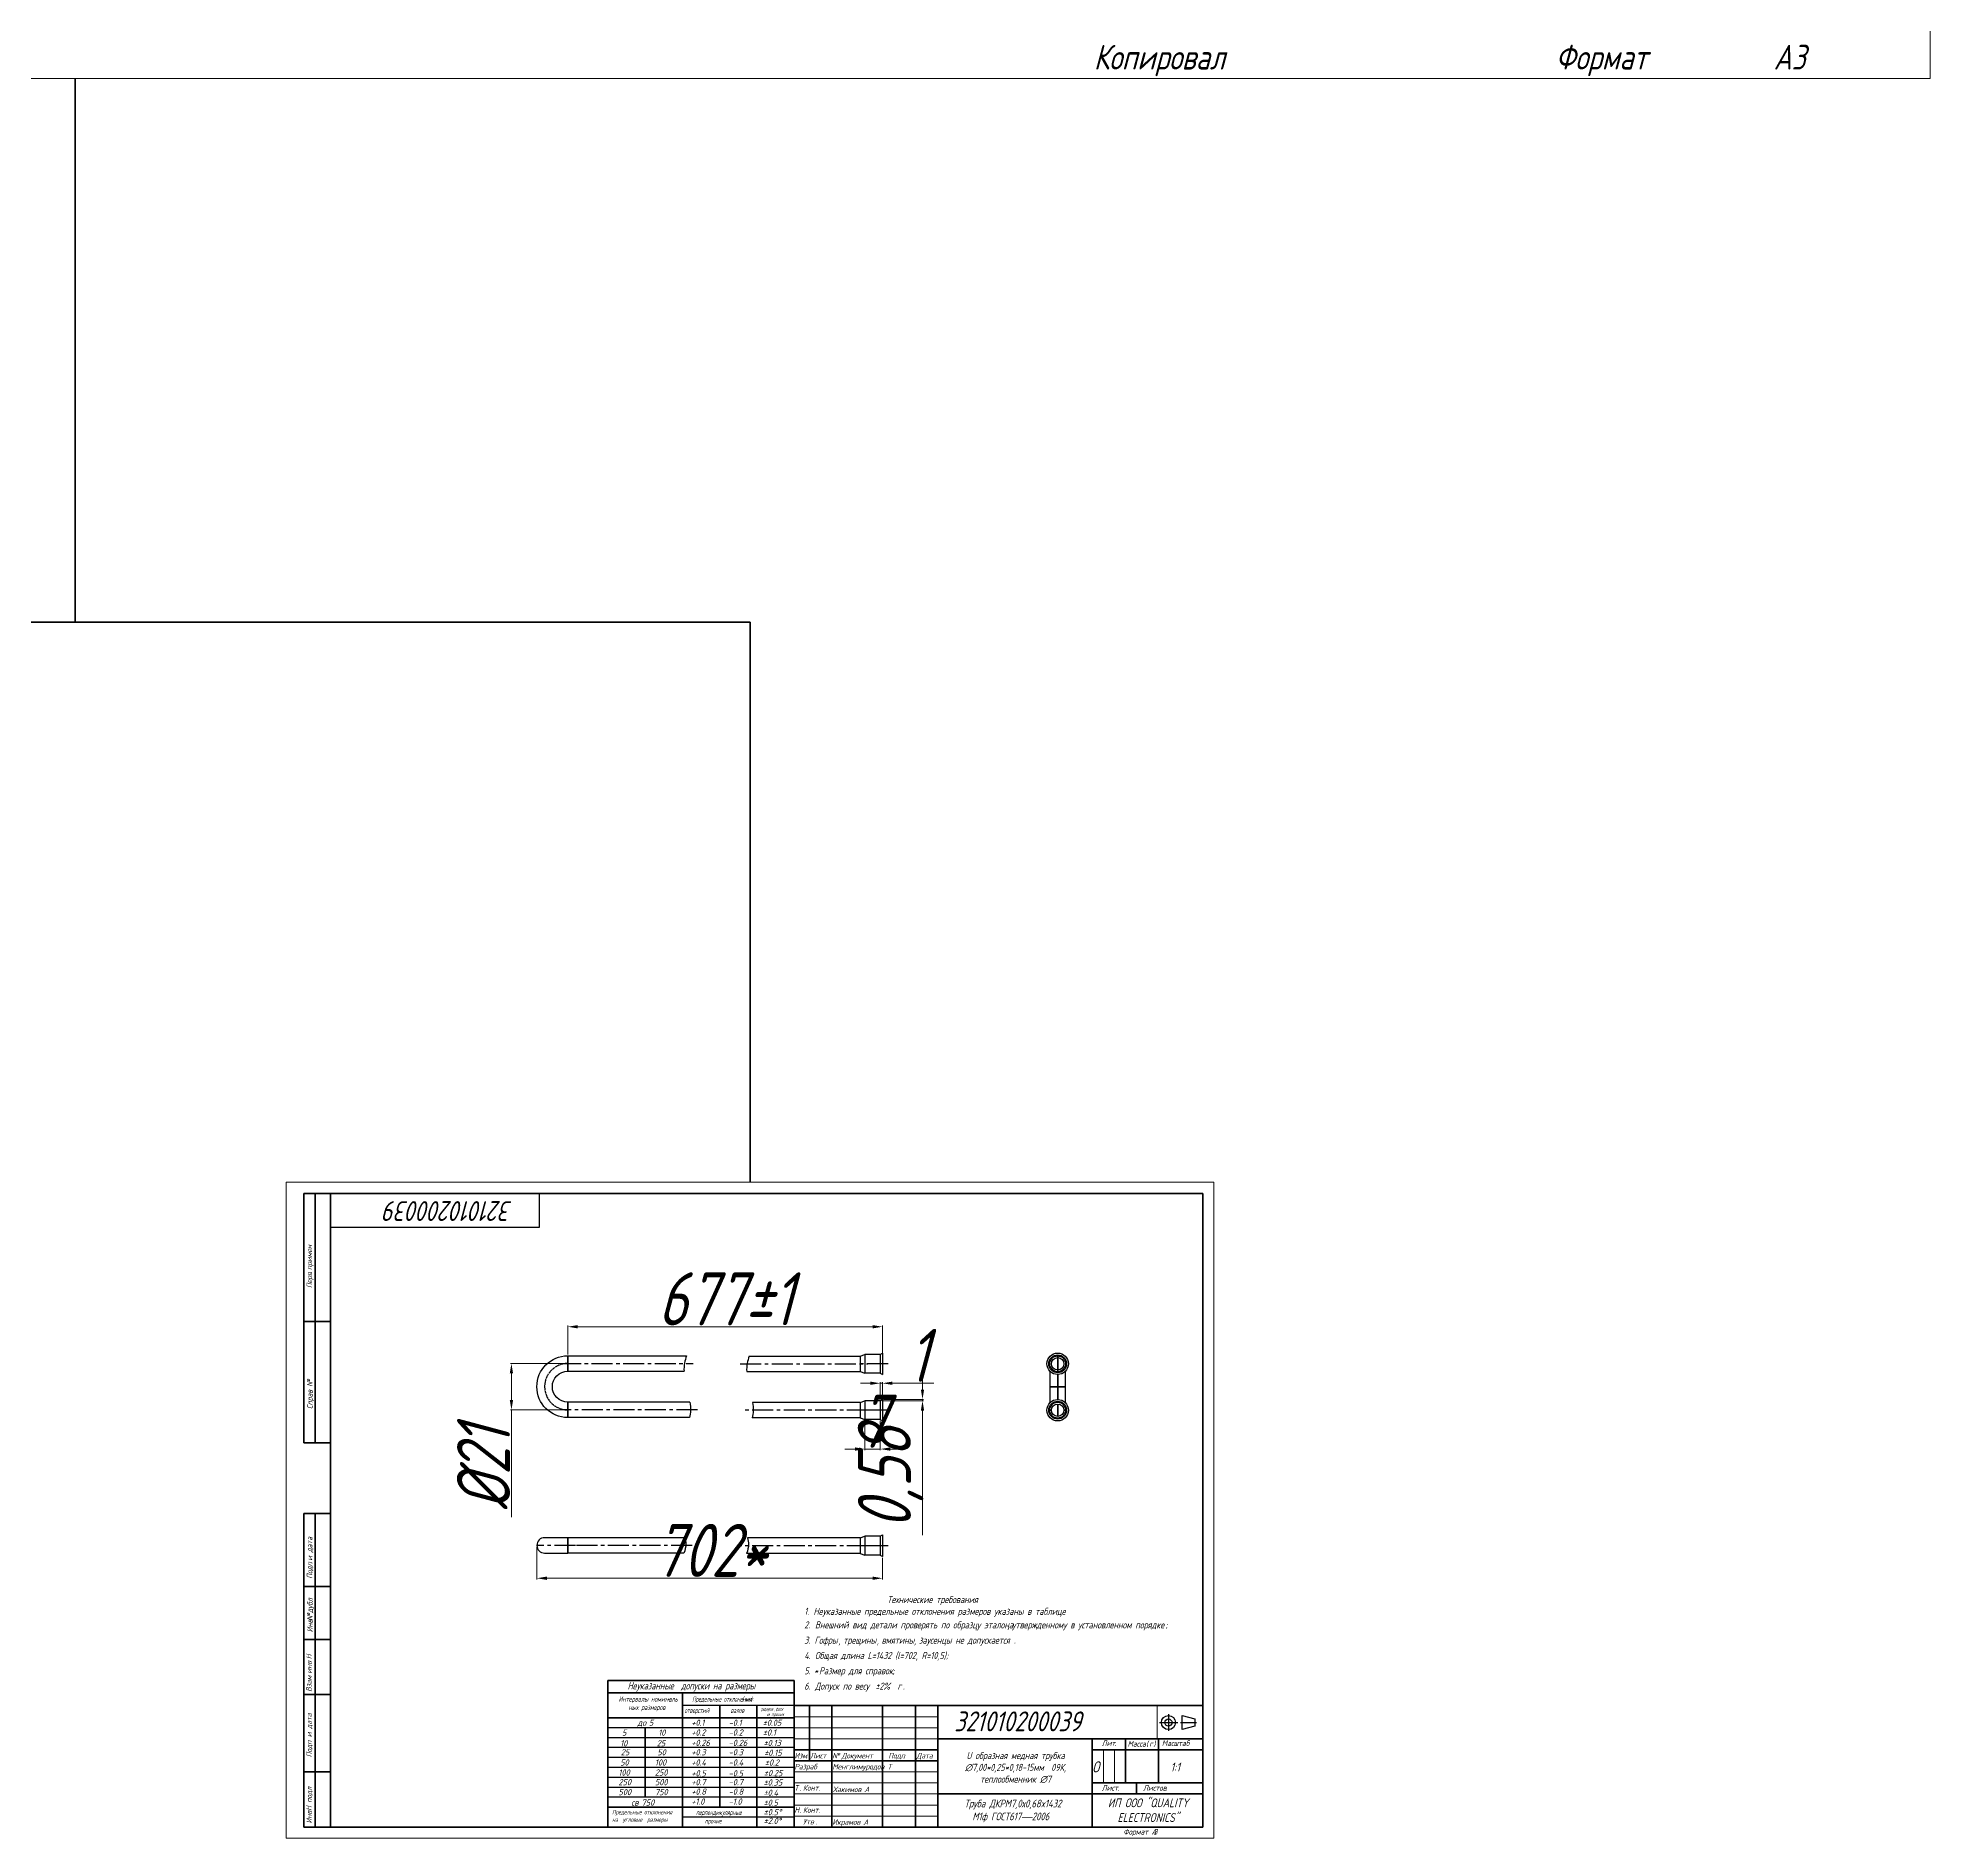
# Model space of a CAD drawing. Header units: millimetres. Extents: x 937859 to 970574, y 987894 to 996517.
# Drawn here: x 962468 to 963325, y 989513 to 990328 of the extents above; entities that cross this region are included whole.
import ezdxf

# ---------------------------------------------------------------- set-up
doc = ezdxf.new("R2010")
doc.units = ezdxf.units.MM
doc.header["$LTSCALE"] = 0.5
for name, pattern in [('CENTER2', [28.575, 19.05, -3.175, 3.175, -3.175]), ('K5LT_BASIC', [0]), ('K5LT_THIN', [0]), ('осевая', [50.8, 31.75, -6.35, 6.35, -6.35])]:
    doc.linetypes.add(name, pattern=pattern)
doc.layers.add('DIMENSION', color=1, linetype='Continuous')
doc.layers.add('Text', color=7, linetype='Continuous')
doc.layers.add('MD_Видимые', color=7, linetype='Continuous', lineweight=25)
doc.layers.add('MD_Видимые тонкие', color=7, linetype='Continuous', lineweight=35)
doc.styles.add('A2', font='GOST_A.TTF', dxfattribs={"width": 0.955, "oblique": 15, "height": 12})
doc.styles.get("Standard").update_dxf_attribs({"font": 'GOST_A.TTF', "oblique": 15})
doc.dimstyles.new('ISO-25', dxfattribs={"dimtxt": 12, "dimasz": 4.5, "dimexe": 0.5, "dimexo": 0.625, "dimtad": 1, "dimtxsty": 'A2', "dimcen": 2.5, "dimadec": 0, "dimazin": 0, "dimtfac": 1, "dimtmove": 0, "dimatfit": 3, "dimfxl": 1, "dimlwd": 9, "dimlwe": 9, "dimarcsym": 0})

# ---------------------------------------------------------------- blocks, each defined once
blk = doc.blocks.new('*D38')
at = {"color": 0, "lineweight": 9, "transparency": 16777216}
for p, q in [((962707.48, 989727.54), (962682.08, 989727.54)), ((962682.58, 989723.04), (962682.58, 989711.04)), ((962707.48, 989706.54), (962682.08, 989706.54)), ((962682.58, 989706.54), (962682.58, 989657.89))]:
    blk.add_line(p, q, dxfattribs=at)
at = {"color": 0, "transparency": 16777216}
for points in [[(962681.83, 989723.04), (962683.33, 989723.04), (962682.58, 989727.54)], [(962681.83, 989711.04), (962683.33, 989711.04), (962682.58, 989706.54)]]:
    blk.add_solid(points, dxfattribs=at)
at = {"layer": 'Defpoints', "color": 0, "transparency": 16777216}
for p in [(962708.11, 989727.54), (962682.58, 989706.54), (962708.11, 989706.54)]:
    blk.add_point(p, dxfattribs=at)
at = {"color": 0, "lineweight": 5, "transparency": 16777216, "insert": (962669.95, 989679.97), "char_height": 12, "attachment_point": 5, "rotation": 90, "style": 'A2'}
blk.add_mtext('{\\H2x;%%C21}', dxfattribs=at)
blk = doc.blocks.new('*D39')
at = {"color": 0, "lineweight": 9, "transparency": 16777216}
for p, q in [((962708.11, 989731.67), (962708.11, 989744.69)), ((962712.61, 989744.19), (962846.13, 989744.19)), ((962850.63, 989732.32), (962850.63, 989744.69))]:
    blk.add_line(p, q, dxfattribs=at)
at = {"color": 0, "transparency": 16777216}
for points in [[(962712.61, 989744.94), (962712.61, 989743.44), (962708.11, 989744.19)], [(962846.13, 989744.94), (962846.13, 989743.44), (962850.63, 989744.19)]]:
    blk.add_solid(points, dxfattribs=at)
at = {"layer": 'Defpoints', "color": 0, "transparency": 16777216}
for p in [(962850.63, 989744.19), (962708.11, 989731.04), (962850.63, 989731.69)]:
    blk.add_point(p, dxfattribs=at)
at = {"color": 0, "lineweight": 5, "transparency": 16777216, "insert": (962779.37, 989756.83), "char_height": 12, "attachment_point": 5, "style": 'A2'}
blk.add_mtext('{\\H2x;677%%P1}', dxfattribs=at)
blk = doc.blocks.new('*D40')
at = {"color": 0, "lineweight": 9, "transparency": 16777216}
for p, q in [((962694.11, 989644.54), (962694.11, 989629.79)), ((962850.63, 989639.56), (962850.63, 989629.79)), ((962698.61, 989630.29), (962846.13, 989630.29))]:
    blk.add_line(p, q, dxfattribs=at)
at = {"color": 0, "transparency": 16777216}
for points in [[(962698.61, 989631.04), (962698.61, 989629.54), (962694.11, 989630.29)], [(962846.13, 989631.04), (962846.13, 989629.54), (962850.63, 989630.29)]]:
    blk.add_solid(points, dxfattribs=at)
at = {"layer": 'Defpoints', "color": 0, "transparency": 16777216}
for p in [(962694.11, 989645.17), (962850.63, 989640.18), (962850.63, 989630.29)]:
    blk.add_point(p, dxfattribs=at)
at = {"color": 0, "lineweight": 5, "transparency": 16777216, "insert": (962772.68, 989642.92), "char_height": 12, "attachment_point": 5, "style": 'A2'}
blk.add_mtext('{\\H2x;702*}', dxfattribs=at)
blk = doc.blocks.new('*D41')
at = {"color": 0, "lineweight": 9, "transparency": 16777216}
for p, q in [((962842.63, 989701.51), (962842.63, 989688.3)), ((962849.63, 989701.51), (962849.63, 989688.3)), ((962838.13, 989688.8), (962833.63, 989688.8)), ((962849.63, 989688.8), (962842.63, 989688.8)), ((962854.13, 989688.8), (962858.63, 989688.8))]:
    blk.add_line(p, q, dxfattribs=at)
at = {"color": 0, "transparency": 16777216}
for points in [[(962838.13, 989689.55), (962838.13, 989688.05), (962842.63, 989688.8)], [(962854.13, 989689.55), (962854.13, 989688.05), (962849.63, 989688.8)]]:
    blk.add_solid(points, dxfattribs=at)
at = {"layer": 'Defpoints', "color": 0, "transparency": 16777216}
for p in [(962842.63, 989702.13), (962849.63, 989702.13), (962842.63, 989688.8)]:
    blk.add_point(p, dxfattribs=at)
at = {"color": 0, "lineweight": 5, "transparency": 16777216, "insert": (962846.13, 989701.44), "char_height": 12, "attachment_point": 5, "style": 'A2'}
blk.add_mtext('{\\H2x;7}', dxfattribs=at)
blk = doc.blocks.new('*U88')
at = {"color": 0, "linetype": 'CENTER2', "transparency": 16777216}
blk.add_line((-30.11, 0), (30.11, 0), dxfattribs=at)
blk = doc.blocks.new('*U89')
at = {"color": 0, "linetype": 'CENTER2', "transparency": 16777216}
blk.add_line((-28.9, 0), (28.9, 0), dxfattribs=at)
blk = doc.blocks.new('*U90')
at = {"color": 0, "linetype": 'CENTER2', "transparency": 16777216}
blk.add_line((31.12, 0), (-31.12, 0), dxfattribs=at)
blk = doc.blocks.new('*U91')
at = {"color": 0, "linetype": 'CENTER2', "transparency": 16777216}
blk.add_line((27.89, 0), (-27.89, 0), dxfattribs=at)
blk = doc.blocks.new('*U92')
at = {"color": 0, "linetype": 'CENTER2', "transparency": 16777216}
blk.add_line((7, 0), (-7, 0), dxfattribs=at)
blk = doc.blocks.new('*U93')
at = {"color": 0, "linetype": 'CENTER2', "transparency": 16777216}
blk.add_line((7, 0), (-7, 0), dxfattribs=at)
blk = doc.blocks.new('*U94')
at = {"color": 0, "linetype": 'CENTER2', "transparency": 16777216}
blk.add_line((29.89, 0), (-29.89, 0), dxfattribs=at)
blk = doc.blocks.new('*U95')
at = {"color": 0, "linetype": 'CENTER2', "transparency": 16777216}
blk.add_line((8.75, 0), (-8.75, 0), dxfattribs=at)
blk = doc.blocks.new('*U96')
at = {"color": 0, "linetype": 'CENTER2', "transparency": 16777216}
blk.add_line((29.11, 0), (-29.11, 0), dxfattribs=at)
blk = doc.blocks.new('*U97')
at = {"color": 0, "linetype": 'CENTER2', "transparency": 16777216}
blk.add_line((7, 0), (-7, 0), dxfattribs=at)
blk = doc.blocks.new('*D98')
at = {"color": 0, "lineweight": 9, "transparency": 16777216}
for p, q in [((962845.13, 989718.6), (962840.63, 989718.6)), ((962849.63, 989711.3), (962849.63, 989719.1)), ((962849.63, 989718.6), (962850.63, 989718.6)), ((962850.63, 989711.88), (962850.63, 989719.1)), ((962855.13, 989718.6), (962873.85, 989718.6))]:
    blk.add_line(p, q, dxfattribs=at)
at = {"color": 0, "transparency": 16777216}
for points in [[(962845.13, 989719.35), (962845.13, 989717.85), (962849.63, 989718.6)], [(962855.13, 989719.35), (962855.13, 989717.85), (962850.63, 989718.6)]]:
    blk.add_solid(points, dxfattribs=at)
at = {"layer": 'Defpoints', "color": 0, "transparency": 16777216}
for p in [(962850.63, 989718.6), (962849.63, 989710.68), (962850.63, 989711.26)]:
    blk.add_point(p, dxfattribs=at)
at = {"color": 0, "lineweight": 5, "transparency": 16777216, "insert": (962866.74, 989731.24), "char_height": 12, "attachment_point": 5, "style": 'A2'}
blk.add_mtext('{\\H2x;1}', dxfattribs=at)
blk = doc.blocks.new('*D99')
at = {"color": 0, "lineweight": 9, "transparency": 16777216}
for p, q in [((962868.74, 989715.76), (962868.74, 989720.26)), ((962850.26, 989710.68), (962869.24, 989710.68)), ((962851.26, 989711.26), (962869.24, 989711.26)), ((962868.74, 989711.26), (962868.74, 989710.68)), ((962868.74, 989706.18), (962868.74, 989649.76))]:
    blk.add_line(p, q, dxfattribs=at)
at = {"color": 0, "transparency": 16777216}
for points in [[(962867.99, 989715.76), (962869.49, 989715.76), (962868.74, 989711.26)], [(962867.99, 989706.18), (962869.49, 989706.18), (962868.74, 989710.68)]]:
    blk.add_solid(points, dxfattribs=at)
at = {"layer": 'Defpoints', "color": 0, "transparency": 16777216}
for p in [(962849.63, 989710.68), (962850.63, 989711.26), (962868.74, 989710.68)]:
    blk.add_point(p, dxfattribs=at)
at = {"color": 0, "lineweight": 5, "transparency": 16777216, "insert": (962854.3, 989675.72), "char_height": 12, "attachment_point": 5, "rotation": 90, "style": 'A2'}
blk.add_mtext('{\\H2x;0,58}', dxfattribs=at)

msp = doc.modelspace()

# ---------------------------------------------------------------- linework, layer by layer
at = {"color": 0, "linetype": 'K5LT_THIN', "lineweight": 18}
for p, q in [((963325.079, 991497.536), (963325.079, 990309.536)), ((963325.079, 990309.536), (961645.079, 990309.536))]:
    msp.add_line(p, q, dxfattribs=at)
at = {"color": 1, "lineweight": 90}
for p, q in [((962485.079, 990309.536), (962485.079, 990063.234)), ((962485.079, 990063.234), (962057.871, 990063.234)), ((962790.636, 990063.234), (962485.079, 990063.234)), ((962790.636, 989809.596), (962790.636, 990063.234))]:
    msp.add_line(p, q, dxfattribs=at)
at = {"lineweight": 5}
for p, q in [((962580.636, 989809.596), (963000.636, 989809.596)), ((962580.636, 989512.596), (962580.636, 989809.596)), ((963000.636, 989809.596), (963000.636, 989512.596)), ((962810.636, 989567.596), (962875.636, 989567.596)), ((962974.949, 989557.596), (962974.949, 989572.596)), ((962810.636, 989562.596), (962875.636, 989562.596)), ((962810.636, 989557.596), (962875.636, 989557.596)), ((962950.636, 989537.596), (962950.636, 989552.596)), ((962955.636, 989537.596), (962955.636, 989552.596)), ((962955.636, 989537.596), (962955.636, 989552.596)), ((962810.636, 989542.596), (962875.636, 989542.596)), ((962810.636, 989537.596), (962875.636, 989537.596)), ((962810.636, 989532.596), (962875.636, 989532.596)), ((962810.636, 989527.596), (962875.636, 989527.596)), ((962810.636, 989522.596), (962875.636, 989522.596)), ((963000.636, 989512.596), (962580.636, 989512.596))]:
    msp.add_line(p, q, dxfattribs=at)
at = {"lineweight": 50}
for p, q in [((962588.636, 989804.596), (962600.636, 989804.596)), ((962588.636, 989691.596), (962588.636, 989804.596)), ((962593.636, 989804.596), (962600.636, 989804.596)), ((962593.636, 989691.596), (962593.636, 989804.596)), ((962600.636, 989804.596), (962995.636, 989804.596)), ((962600.636, 989517.596), (962600.636, 989804.596)), ((962600.636, 989804.596), (962600.636, 989691.596)), ((962600.636, 989804.596), (962600.636, 989691.596)), ((962995.636, 989804.596), (962995.636, 989517.596)), ((962600.636, 989746.596), (962588.636, 989746.596)), ((962600.636, 989691.596), (962588.636, 989691.596)), ((962600.636, 989691.596), (962593.636, 989691.596)), ((962588.636, 989659.596), (962600.636, 989659.596)), ((962588.636, 989602.596), (962588.636, 989659.596)), ((962593.636, 989659.596), (962600.636, 989659.596)), ((962593.636, 989602.596), (962593.636, 989659.596)), ((962600.636, 989659.596), (962600.636, 989602.596)), ((962600.636, 989659.596), (962600.636, 989602.596)), ((962588.636, 989626.596), (962600.636, 989626.596)), ((962588.636, 989602.596), (962588.636, 989626.596)), ((962600.636, 989626.596), (962600.636, 989602.596)), ((962588.636, 989602.596), (962600.636, 989602.596)), ((962588.636, 989517.596), (962588.636, 989602.596)), ((962600.636, 989602.596), (962588.636, 989602.596)), ((962600.636, 989602.596), (962588.636, 989602.596)), ((962593.636, 989602.596), (962593.636, 989517.596)), ((962600.636, 989602.596), (962593.636, 989602.596)), ((962600.636, 989602.596), (962600.636, 989517.596)), ((962588.636, 989577.596), (962600.636, 989577.596)), ((962588.636, 989542.596), (962588.636, 989577.596)), ((962600.636, 989577.596), (962600.636, 989542.596)), ((962810.636, 989572.596), (962995.636, 989572.596)), ((962810.636, 989517.596), (962810.636, 989572.596)), ((962810.636, 989572.596), (962875.636, 989572.596)), ((962817.636, 989572.596), (962817.636, 989547.596)), ((962827.636, 989572.596), (962827.636, 989517.596)), ((962850.636, 989572.596), (962850.636, 989517.596)), ((962865.636, 989572.596), (962865.636, 989517.596)), ((962875.636, 989572.596), (962875.636, 989517.596)), ((962995.636, 989572.596), (962995.636, 989517.596)), ((962810.636, 989552.596), (962875.636, 989552.596)), ((962875.636, 989557.596), (962995.636, 989557.596)), ((962945.636, 989557.596), (962945.636, 989517.596)), ((962945.636, 989552.596), (962995.636, 989552.596)), ((962960.636, 989537.596), (962960.636, 989557.596)), ((962960.636, 989537.596), (962960.636, 989557.596)), ((962975.636, 989537.596), (962975.636, 989557.596)), ((962975.636, 989537.596), (962975.636, 989557.596)), ((962600.636, 989542.596), (962588.636, 989542.596)), ((962810.636, 989547.596), (962875.636, 989547.596)), ((962875.636, 989532.596), (962995.636, 989532.596)), ((962945.636, 989537.596), (962995.636, 989537.596)), ((962965.636, 989532.596), (962965.636, 989537.596)), ((962600.636, 989517.596), (962588.636, 989517.596)), ((962995.636, 989517.596), (962600.636, 989517.596)), ((962726.261, 989517.596), (962799.386, 989517.596)), ((962995.636, 989517.596), (962810.636, 989517.596))]:
    msp.add_line(p, q, dxfattribs=at)
for p, q in [((962600.636, 989804.596), (962695.135, 989804.596)), ((962600.636, 989789.194), (962600.636, 989804.596)), ((962695.135, 989804.596), (962695.135, 989789.194)), ((962695.135, 989789.194), (962600.636, 989789.194)), ((962810.636, 989572.721), (962760.011, 989572.721)), ((962980.127, 989568.76), (962980.127, 989561.216)), ((962995.636, 989572.596), (962995.636, 989517.596)), ((962810.636, 989562.596), (962726.261, 989562.596)), ((962810.636, 989558.096), (962726.261, 989558.096)), ((962976.033, 989564.951), (962984.408, 989564.951)), ((962985.644, 989564.951), (962992.784, 989564.951)), ((962810.636, 989553.596), (962726.261, 989553.596)), ((962810.636, 989549.096), (962726.261, 989549.096)), ((962810.636, 989544.596), (962726.261, 989544.596)), ((962810.636, 989540.096), (962726.261, 989540.096)), ((962810.636, 989535.596), (962726.261, 989535.596)), ((962810.636, 989531.096), (962726.261, 989531.096)), ((962810.636, 989522.096), (962760.011, 989522.096)), ((962810.636, 989522.096), (962760.011, 989522.096))]:
    msp.add_line(p, q)
at = {"lineweight": 40}
for p, q in [((962726.261, 989583.971), (962726.261, 989517.596)), ((962810.636, 989583.971), (962726.261, 989583.971)), ((962810.636, 989583.971), (962810.636, 989517.596)), ((962810.636, 989578.346), (962726.261, 989578.346)), ((962760.011, 989578.346), (962760.011, 989517.596)), ((962810.636, 989567.096), (962726.261, 989567.096)), ((962776.886, 989572.721), (962776.886, 989526.596)), ((962793.761, 989572.721), (962793.761, 989517.596)), ((962743.136, 989562.596), (962743.136, 989531.096)), ((962810.636, 989526.596), (962726.261, 989526.596)), ((962810.636, 989517.596), (962726.261, 989517.596))]:
    msp.add_line(p, q, dxfattribs=at)
at = {"linetype": 'K5LT_BASIC', "lineweight": 40}
msp.add_line((962810.636, 989517.596), (962810.636, 989579.471), dxfattribs=at)
at = {"lineweight": 30}
for p, q in [((962986.297, 989568.146), (962992.035, 989566.568)), ((962986.297, 989564.951), (962986.297, 989568.146)), ((962986.297, 989561.755), (962986.297, 989564.951)), ((962992.035, 989563.333), (962986.297, 989561.755)), ((962992.035, 989566.568), (962992.035, 989564.951)), ((962992.035, 989564.951), (962992.035, 989563.333))]:
    msp.add_line(p, q, dxfattribs=at)
for radius in [3.196, 1.618]:
    msp.add_circle((962980.127, 989564.951), radius, dxfattribs=at)
at = {"linetype": 'осевая', "ltscale": 0.052}
msp.add_arc((962708.109, 989717.043), 10.5, 90, 270, dxfattribs=at)
for points, knots in [([(962761.91, 989731.043), (962761.482, 989729.936), (962760.773, 989727.636), (962760.679, 989725.272), (962760.742, 989724.043)], [4.7978728, 4.7978728, 4.7978728, 4.7978728, 8.3577718, 12.1345916, 12.1345916, 12.1345916, 12.1345916]), ([(962790.292, 989730.907), (962789.864, 989729.799), (962789.155, 989727.499), (962789.061, 989725.136), (962789.124, 989723.907)], [4.7978728, 4.7978728, 4.7978728, 4.7978728, 8.3577718, 12.1345916, 12.1345916, 12.1345916, 12.1345916]), ([(962763.406, 989710.043), (962763.584, 989708.77), (962763.761, 989706.423), (962763.476, 989704.104), (962763.284, 989703.043)], [26.1684758, 26.1684758, 26.1684758, 26.1684758, 29.9771569, 33.2095998, 33.2095998, 33.2095998, 33.2095998]), ([(962791.789, 989709.907), (962791.967, 989708.633), (962792.144, 989706.286), (962791.858, 989703.967), (962791.666, 989702.907)], [26.1684758, 26.1684758, 26.1684758, 26.1684758, 29.9771569, 33.2095998, 33.2095998, 33.2095998, 33.2095998]), ([(962761.092, 989648.668), (962761.344, 989647.703), (962761.792, 989645.341), (962761.217, 989643.03), (962760.698, 989641.668)], [88.6813643, 88.6813643, 88.6813643, 88.6813643, 91.6424397, 95.9596126, 95.9596126, 95.9596126, 95.9596126]), ([(962789.474, 989648.531), (962789.726, 989647.566), (962790.174, 989645.204), (962789.599, 989642.893), (962789.081, 989641.531)], [88.6813643, 88.6813643, 88.6813643, 88.6813643, 91.6424397, 95.9596126, 95.9596126, 95.9596126, 95.9596126])]:
    msp.add_open_spline(points, degree=3, knots=knots)
at = {"layer": 'MD_Видимые', "extrusion": (0, 0, -1)}
for p, q in [((962708.109, 989731.043), (962761.91, 989731.043)), ((962790.292, 989730.907), (962840.507, 989730.907)), ((962840.507, 989730.907), (962842.63, 989731.679)), ((962840.507, 989730.907), (962840.507, 989723.907)), ((962842.63, 989731.679), (962842.63, 989723.134)), ((962849.63, 989731.679), (962842.63, 989731.679)), ((962849.63, 989731.679), (962850.63, 989732.257)), ((962849.63, 989731.679), (962849.63, 989723.134)), ((962850.63, 989732.257), (962850.63, 989722.557)), ((962708.109, 989724.043), (962760.742, 989724.043)), ((962789.124, 989723.907), (962840.507, 989723.907)), ((962840.507, 989723.907), (962842.63, 989723.134)), ((962849.63, 989723.134), (962842.63, 989723.134)), ((962849.63, 989723.134), (962850.63, 989722.557)), ((962763.406, 989710.043), (962708.109, 989710.043)), ((962840.507, 989709.907), (962791.789, 989709.907)), ((962840.507, 989709.907), (962842.63, 989710.679)), ((962840.507, 989709.907), (962840.507, 989706.407)), ((962840.507, 989706.407), (962840.507, 989702.907)), ((962842.63, 989710.679), (962842.63, 989706.407)), ((962849.63, 989710.679), (962842.63, 989710.679)), ((962842.63, 989706.407), (962842.63, 989702.134)), ((962849.63, 989710.679), (962850.63, 989711.257)), ((962849.63, 989710.679), (962849.63, 989706.407)), ((962849.63, 989706.407), (962849.63, 989702.134)), ((962850.63, 989711.257), (962850.63, 989706.407)), ((962850.63, 989706.407), (962850.63, 989701.557)), ((962763.284, 989703.043), (962708.109, 989703.043)), ((962840.507, 989702.907), (962791.666, 989702.907)), ((962840.507, 989702.907), (962842.63, 989702.134)), ((962849.63, 989702.134), (962842.63, 989702.134)), ((962849.63, 989702.134), (962850.63, 989701.557))]:
    msp.add_line(p, q, dxfattribs=at)
at = {"layer": 'MD_Видимые', "extrusion": (1, -1.83697e-16, -2.96644e-13)}
for p, q in [((962926.454, 989724.049), (962926.454, 989716.907)), ((962933.454, 989716.907), (962933.454, 989724.049)), ((962926.454, 989716.907), (962926.454, 989709.764)), ((962933.454, 989709.764), (962933.454, 989716.907))]:
    msp.add_line(p, q, dxfattribs=at)
at = {"layer": 'MD_Видимые', "extrusion": (-4.05742e-16, -1, -2.96676e-13)}
for p, q in [((962708.109, 989648.668), (962697.609, 989648.668)), ((962761.092, 989648.668), (962708.109, 989648.668)), ((962840.507, 989648.531), (962789.474, 989648.531)), ((962840.507, 989648.531), (962842.63, 989649.304)), ((962840.507, 989648.531), (962840.507, 989641.531)), ((962849.63, 989649.304), (962842.63, 989649.304)), ((962842.63, 989649.304), (962842.63, 989640.759)), ((962849.63, 989649.304), (962850.63, 989649.881)), ((962849.63, 989649.304), (962849.63, 989640.759)), ((962850.63, 989649.881), (962850.63, 989640.181)), ((962697.609, 989641.668), (962708.109, 989641.668)), ((962760.698, 989641.668), (962708.109, 989641.668)), ((962840.507, 989641.531), (962789.081, 989641.531)), ((962840.507, 989641.531), (962842.63, 989640.759)), ((962849.63, 989640.759), (962842.63, 989640.759)), ((962849.63, 989640.759), (962850.63, 989640.181))]:
    msp.add_line(p, q, dxfattribs=at)
at = {"layer": 'MD_Видимые', "extrusion": (0, 0, -1)}
for radius, start, end in [(14, 0, 90), (7, 0, 90), (14, 270, 0), (7, 270, 0)]:
    msp.add_arc((-962708.109, 989717.043), radius, start, end, dxfattribs=at)
at = {"layer": 'MD_Видимые', "extrusion": (5.04646e-29, -1.22465e-16, -1)}
for centre, radius, start, end in [((-962929.954, 989727.407), 4.85, 270, 90), ((-962929.954, 989727.407), 4.03, 270, 90), ((-962929.954, 989727.407), 3.563, 270, 90), ((-962929.954, 989727.407), 2.79, 270, 90), ((-962929.954, 989727.407), 4.85, 90, 270), ((-962929.954, 989727.407), 4.03, 90, 270), ((-962929.954, 989727.407), 3.563, 90, 270), ((-962929.954, 989727.407), 2.79, 90, 270), ((-962929.954, 989706.407), 4.85, 0, 180), ((-962929.954, 989706.407), 4.85, 180, 0), ((-962929.954, 989706.407), 4.03, 0, 180), ((-962929.954, 989706.407), 4.03, 180, 0), ((-962929.954, 989706.407), 3.563, 0, 180), ((-962929.954, 989706.407), 3.563, 180, 0), ((-962929.954, 989706.407), 2.79, 0, 180), ((-962929.954, 989706.407), 2.79, 180, 0)]:
    msp.add_arc(centre, radius, start, end, dxfattribs=at)
at = {"layer": 'MD_Видимые'}
for start, end in [(90, 180), (180, 270)]:
    msp.add_arc((962697.609, 989645.168), 3.5, start, end, dxfattribs=at)
at = {"layer": 'MD_Видимые тонкие', "extrusion": (0, 0, -1)}
for p, q in [((962708.109, 989731.043), (962708.109, 989724.043)), ((962708.109, 989706.543), (962708.109, 989710.043)), ((962708.109, 989703.043), (962708.109, 989706.543))]:
    msp.add_line(p, q, dxfattribs=at)
at = {"layer": 'MD_Видимые тонкие', "extrusion": (1, -1.83697e-16, -2.96644e-13)}
for p, q in [((962929.954, 989730.969), (962929.954, 989731.437)), ((962929.954, 989730.197), (962929.954, 989730.969)), ((962929.954, 989724.617), (962929.954, 989730.197)), ((962929.954, 989724.617), (962929.954, 989723.844)), ((962929.954, 989723.844), (962929.954, 989723.376)), ((962929.954, 989716.907), (962929.954, 989722.557)), ((962926.454, 989716.907), (962929.954, 989716.907)), ((962929.954, 989716.907), (962933.454, 989716.907)), ((962929.954, 989711.257), (962929.954, 989716.907)), ((962926.392, 989706.407), (962925.924, 989706.407)), ((962927.164, 989706.407), (962926.392, 989706.407)), ((962929.954, 989703.617), (962929.954, 989709.197)), ((962932.744, 989706.407), (962933.517, 989706.407)), ((962933.517, 989706.407), (962933.984, 989706.407))]:
    msp.add_line(p, q, dxfattribs=at)
at = {"layer": 'MD_Видимые тонкие', "extrusion": (-4.05742e-16, -1, -2.96676e-13)}
for p, q in [((962708.109, 989645.168), (962708.109, 989648.668)), ((962708.109, 989641.668), (962708.109, 989645.168))]:
    msp.add_line(p, q, dxfattribs=at)

# ---------------------------------------------------------------- block references
at = {"linetype": 'CENTER2'}
for name, p in [('*U88', (962734.718, 989727.543)), ('*U89', (962815.108, 989727.407)), ('*U93', (962846.13, 989727.407)), ('*U90', (962735.727, 989706.543)), ('*U91', (962816.117, 989706.407)), ('*U92', (962846.13, 989706.407)), ('*U95', (962702.859, 989645.168)), ('*U94', (962734.502, 989645.168)), ('*U96', (962814.892, 989645.031)), ('*U97', (962846.13, 989645.031))]:
    msp.add_blockref(name, p, dxfattribs=at)

# ---------------------------------------------------------------- texts
at = {"oblique": 15}
for s, height, rotation, p in [('321010200039', 9, 180, (962683.07, 989801.081)), ('Н', 2.5, 90, (962592.174, 989593.63)), ('. ', 2.5, 90, (962592.174, 989592.041)), ('Взам', 2.5, 90, (962592.174, 989578.844)), ('инв', 2.5, 90, (962592.174, 989587.085)), ('. ', 2.5, 90, (962592.174, 989585.496)), ('Подп и дата', 2.5, 90, (962592.174, 989549.239)), ('Н подл', 2.5, 90, (962592.182, 989524.931)), ('Инв', 2.5, 90, (962592.182, 989519.272)), ('.', 2.5, 90, (962592.182, 989524.413))]:
    msp.add_text(s, height=height, rotation=rotation, dxfattribs=at).set_placement(p)
for s, height, width, p in [('Интервалы номиналь', 2.25, 0.9, (962731.136, 989574.428)), ('Неуказанные  допуски на размеры', 3.375, 0.8, (962735.16, 989579.922)), ('-', 2.25, 0.9, (962753.152, 989574.428)), ('Предельные отклонения', 2.25, 0.8, (962764.433, 989574.42)), ('(', 2.25, 0.8, (962787.022, 989574.42)), ('мм', 2.25, 0.8, (962788.182, 989574.42)), ('):', 2.25, 0.8, (962790.928, 989574.42)), ('ных размеров', 2.25, 0.9, (962735.572, 989570.678)), ('отверстий', 2.25, 0.8, (962760.96, 989569.318)), ('валов', 2.25, 0.8, (962781.827, 989569.337)), ('радиусов  ', 1.6875, 0.6, (962795.573, 989570.255)), ('и прочих', 1.6875, 0.8, (962798.313, 989567.842)), (', ', 1.6875, 0.6, (962801.521, 989570.255)), ('фасок', 1.6875, 0.6, (962802.201, 989570.255)), ('Предельные отклонения', 2.025, 0.9, (962728.18, 989523.375)), ('перпендикулярные', 2.25, 0.8, (962766.161, 989523.09)), ('на  угловые  размеры', 2.025, 0.9, (962728.18, 989520)), (':', 2.025, 0.9, (962748.835, 989520)), ('прочие', 2.25, 0.8, (962770.157, 989519.233))]:
    msp.add_text(s, height=height, dxfattribs=dict(at, width=width)).set_placement(p)
for s, height, p in [('321010200039', 9, (962883.072, 989560.984)), ('5', 2.812, (962732.635, 989558.979)), ('до ', 2.8125, (962739.649, 989563.458)), ('5', 2.812, (962744.822, 989563.458)), ('10', 2.8125, (962749.068, 989558.979)), ('+0.1', 2.8125, (962764.058, 989563.458)), ('+0.2', 2.8125, (962764.058, 989559.039)), ('-0.1', 2.8125, (962780.944, 989563.458)), ('-0.2', 2.8125, (962780.944, 989559.039)), ('±0.05', 2.8125, (962796.373, 989563.458)), ('±0.1', 2.8125, (962796.428, 989559.021)), ('25', 2.8125, (962732.085, 989550.076)), ('10', 2.8125, (962731.832, 989554.159)), ('25', 2.8125, (962748.342, 989554.159)), ('50', 2.8125, (962748.631, 989550.076)), ('+0.26', 2.8125, (962764.058, 989554.349)), ('+0.3', 2.8125, (962764.058, 989550.089)), ('-0.26', 2.8125, (962780.944, 989554.349)), ('-0.3', 2.8125, (962780.944, 989550.089)), ('±0.13', 2.8125, (962796.747, 989554.303)), ('±0.15', 2.8125, (962797.032, 989549.863)), ('Изм', 2.5, (962810.75, 989548.679)), ('Лист', 2.5, (962817.843, 989548.704)), ('№ ', 2.5, (962827.898, 989548.704)), ('Документ', 2.5, (962832.139, 989548.704)), ('Подп', 2.5, (962853.298, 989548.704)), ('Дата', 2.5, (962866.014, 989548.704)), ('Лит', 2.5, (962949.93, 989554.39)), ('.', 2.5, (962955.778, 989554.39)), ('Масса', 2.5, (962961.639, 989554.052)), ('(', 2.5, (962969.998, 989554.052)), ('г', 2.5, (962971.43, 989554.052)), (')', 2.5, (962973.337, 989554.052)), ('Масштаб', 2.5, (962977.145, 989554.375)), ('100', 2.8125, (962731.023, 989540.918)), ('50', 2.8125, (962731.815, 989545.458)), ('250', 2.8125, (962747.533, 989540.918)), ('100', 2.8125, (962747.533, 989545.458)), ('+0.4', 2.8125, (962764.058, 989545.458)), ('+0.5', 2.8125, (962764.058, 989540.546)), ('-0.4', 2.8125, (962780.944, 989545.458)), ('-0.5', 2.8125, (962780.944, 989540.546)), ('±0.25', 2.8125, (962796.88, 989540.664)), ('±0.2', 2.8125, (962797.316, 989545.43)), ('Разраб', 2.5, (962810.75, 989543.738)), ('.', 2.5, (962815.98, 989548.679)), ('.', 2.5, (962820.08, 989543.738)), ('Менглимуродов Т', 2.5, (962827.932, 989543.723)), ('.', 2.5, (962850.57, 989543.723)), ('.', 2.5, (962859.861, 989548.704)), ('O', 5, (962945.465, 989542.383)), ('1:1', 4, (962981.066, 989542.759)), ('250', 2.8125, (962731.023, 989536.547)), ('500', 2.8125, (962731.025, 989532.047)), ('500', 2.8125, (962747.535, 989536.547)), ('750', 2.8125, (962747.535, 989532.047)), ('+0.7', 2.8125, (962764.058, 989536.546)), ('+0.8', 2.8125, (962764.058, 989532.268)), ('-0.7', 2.8125, (962780.944, 989536.546)), ('-0.8', 2.8125, (962780.944, 989532.268)), ('±0.35', 2.8125, (962796.756, 989536.399)), ('±0.4', 2.8125, (962796.756, 989531.786)), ('Т', 2.5, (962810.75, 989534.129)), ('. ', 2.5, (962813.027, 989534.129)), ('Конт', 2.5, (962814.616, 989534.129)), ('.', 2.5, (962821.715, 989534.129)), ('Хакимов А', 2.5, (962828.141, 989533.423)), ('.', 2.5, (962842.204, 989533.423)), ('Лист', 2.5, (962949.93, 989534.116)), ('.', 2.5, (962957.207, 989534.116)), ('Листов', 2.5, (962968.665, 989534.116)), ('.', 2.5, (962978.799, 989534.116)), (' св ', 2.8125, (962735.104, 989527.321)), ('750', 2.8125, (962741.483, 989527.321)), ('+1.0', 2.8125, (962764.058, 989527.768)), ('-1.0', 2.8125, (962780.944, 989527.768)), ('±0.5', 2.8125, (962796.756, 989527.286)), ('±0.5°', 2.8125, (962796.784, 989522.958)), ('Н', 2.5, (962810.75, 989524.128)), ('. ', 2.5, (962813.027, 989524.128)), ('Конт', 2.5, (962814.616, 989524.128)), ('.', 2.5, (962821.715, 989524.128)), ('±2.0°', 2.8125, (962796.784, 989519.016)), ('Утв', 2.5, (962814.628, 989518.828)), ('.', 2.5, (962820.298, 989518.828)), ('Икрамов А', 2.5, (962827.932, 989518.652)), ('.', 2.5, (962841.823, 989518.652)), ('Формат А', 2.5, (962959.7, 989514.205)), ('3', 2.5, (962973.405, 989514.205))]:
    msp.add_text(s, height=height, dxfattribs=at).set_placement(p)
at = {"attachment_point": 1}
for s, width, gutter_width, heights, insert, char_height in [('\\pxqc;Копировал', 288.65722, 2.216, [19.915], (962831.659, 990324.729), 11.2), ('\\pxqc;Формат', 288.65722, 2.216, [19.915], (963031.846, 990324.729), 11.2), ('\\pxqc;A3', 288.65722, 2.216, [19.915], (963117.101, 990324.729), 11.2), ('\\pxqc;ИП ООО "QUALITY \\PELECTRONICS"', 44.33436, 0.187, [0], (962948.775, 989530.59), 4)]:
    msp.add_mtext_dynamic_manual_height_columns(s, width=width, gutter_width=gutter_width, heights=heights, dxfattribs=dict(at, insert=insert, char_height=char_height))
for s, insert, char_height, width in [('\\pxqc;U образная медная трубка ∅7,00*0,25*0,18-15мм  09К, теплообменник ∅7', (962878.175, 989551.594), 3.2, 65.42075), ('Труба ДКРМ7,0х0,68x1432\\P  M1ф ГОСТ617{\\fArial|b0|i0|c0|p34;—}2006 ', (962887.74, 989530.027), 3.5, 58.17207)]:
    msp.add_mtext(s, dxfattribs=dict(at, insert=insert, char_height=char_height, width=width))
at = {"layer": 'DIMENSION', "color": 0, "oblique": 15}
for s, p in [('примен', (962592.288, 989769.844)), ('Перв', (962592.288, 989761.692)), ('. ', (962592.288, 989768.255)), ('. №', (962592.523, 989714.754)), ('Справ', (962592.523, 989706.941)), ('и дата', (962592.431, 989638.215)), ('Подп', (962592.431, 989630.063)), ('. ', (962592.431, 989636.626)), ('дубл', (962592.528, 989614.53)), ('.', (962592.528, 989620.157)), ('.№ ', (962592.528, 989610.41)), ('Инв', (962592.528, 989605.837))]:
    msp.add_text(s, height=2.5, rotation=90, dxfattribs=at).set_placement(p)
at = {"layer": 'Text', "oblique": 15}
for s, p in [('                      Технические требования', (962815.43, 989619.047)), (':', (962887.145, 989619.047)), ('2. ', (962815.199, 989607.58)), ('1. ', (962815.199, 989613.714)), ('Неуказанные предельные отклонения размеров указаны в таблице', (962819.371, 989613.714)), ('Внешний вид детали проверять по образцу эталона', (962820.057, 989607.58)), ('утвержденному в установленном порядке', (962909.321, 989607.58)), (';', (962929.6, 989613.714)), (';', (962978.75, 989607.58)), ('3. ', (962815.202, 989600.647)), ('Гофры', (962819.831, 989600.647)), ('трещины', (962832.857, 989600.647)), ('вмятины', (962850.211, 989600.647)), ('заусенцы не допускается', (962867.123, 989600.647)), (', ', (962907.209, 989607.58)), ('.', (962910.152, 989600.647)), ('4. ', (962815.202, 989593.714)), ('Общая длина L=1432 (l=702, R=10,5);', (962820.059, 989593.714)), (', ', (962830.745, 989600.647)), (', ', (962848.098, 989600.647)), (', ', (962865.011, 989600.647)), ('5. *', (962815.202, 989586.78)), ('Размер для справок', (962821.888, 989586.78)), (';', (962855.088, 989586.78)), ('6. ', (962815.202, 989579.847)), ('Допуск по весу ', (962820.059, 989579.847)), ('±2%%% ', (962847.431, 989579.847)), ('г', (962857.431, 989579.847)), ('.', (962859.872, 989579.847))]:
    msp.add_text(s, height=3.2, dxfattribs=at).set_placement(p)

# ---------------------------------------------------------------- dimensions: what is measured, and where the dimension line sits
at = {"lineweight": 5}
dim = msp.add_linear_dim(base=(962850.63, 989744.195), p1=(962708.109, 989731.043), p2=(962850.63, 989731.695), text='{\\H2x;677%%P1}', dimstyle='ISO-25', dxfattribs=at)
dim.commit()
dim.dimension.update_dxf_attribs({"geometry": '*D39', "text_midpoint": (962779.37, 989756.828)})
for base, p1, p2, text, picture, middle in [((962850.63, 989718.603), (962849.63, 989710.679), (962850.63, 989711.257), '{\\H2x;<>}', '*D98', (962866.741, 989718.603)), ((962842.63, 989688.804), (962849.63, 989702.134), (962842.63, 989702.134), '{\\H2x;7}', '*D41', (962846.13, 989688.804)), ((962850.63, 989630.289), (962694.109, 989645.168), (962850.63, 989640.181), '{\\H2x;702*}', '*D40', (962772.675, 989630.289))]:
    dim = msp.add_linear_dim(base=base, p1=p1, p2=p2, text=text, dimstyle='ISO-25', dxfattribs=at)
    dim.commit()
    dim.dimension.update_dxf_attribs({"geometry": picture, "text_midpoint": middle, "dimtype": 160})
dim = msp.add_linear_dim(base=(962682.582, 989706.543), p1=(962708.109, 989727.543), p2=(962708.109, 989706.543), angle=90, text='{\\H2x;%%C21}', dimstyle='ISO-25', dxfattribs=at)
dim.commit()
dim.dimension.update_dxf_attribs({"geometry": '*D38', "text_midpoint": (962669.949, 989679.966)})
dim = msp.add_linear_dim(base=(962868.736, 989710.679), p1=(962850.63, 989711.257), p2=(962849.63, 989710.679), angle=90, text='{\\H2x;<>}', dimstyle='ISO-25', dxfattribs=at)
dim.commit()
dim.dimension.update_dxf_attribs({"geometry": '*D99', "text_midpoint": (962868.736, 989675.719), "dimtype": 160})

doc.saveas('drawing.dxf')
